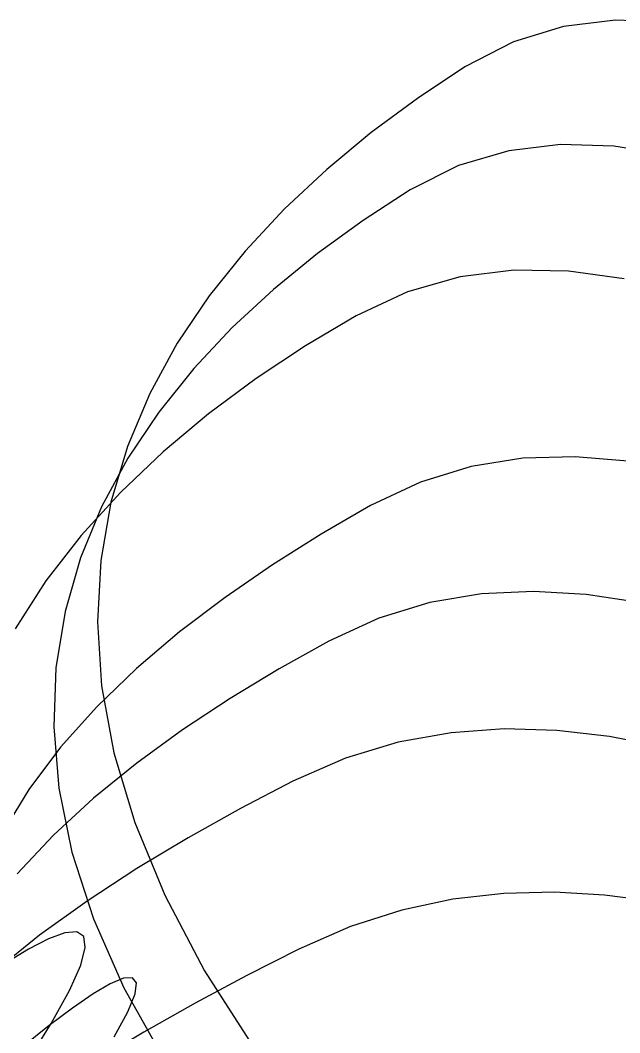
# Model space of a CAD drawing. Extents: x -607 to 1285, y -867 to 355.
# Drawn here: x 629 to 773, y -170.7 to 72.7 of the extents above; entities that cross this region are included whole.
import ezdxf

# ---------------------------------------------------------------- set-up
doc = ezdxf.new("R2010")
doc.units = 0
for name, color, linetype in [('0_10073', 7, 'CONTINUOUS'), ('0_10074', 7, 'CONTINUOUS'), ('0_10075', 7, 'CONTINUOUS'), ('0_10076', 7, 'CONTINUOUS'), ('0_10077', 7, 'CONTINUOUS'), ('0_10078', 7, 'CONTINUOUS'), ('0_10079', 7, 'CONTINUOUS'), ('0_10080', 7, 'CONTINUOUS'), ('0_10081', 7, 'CONTINUOUS'), ('0_10082', 7, 'CONTINUOUS'), ('0_10083', 7, 'CONTINUOUS'), ('0_10084', 7, 'CONTINUOUS'), ('0_10085', 7, 'CONTINUOUS'), ('0_10086', 7, 'CONTINUOUS'), ('0_10177', 7, 'CONTINUOUS'), ('0_10178', 7, 'CONTINUOUS'), ('0_10179', 7, 'CONTINUOUS'), ('0_10180', 7, 'CONTINUOUS'), ('0_10181', 7, 'CONTINUOUS'), ('0_10182', 7, 'CONTINUOUS'), ('0_10183', 7, 'CONTINUOUS'), ('0_10184', 7, 'CONTINUOUS'), ('0_10185', 7, 'CONTINUOUS'), ('0_10186', 7, 'CONTINUOUS'), ('0_10187', 7, 'CONTINUOUS'), ('0_10188', 7, 'CONTINUOUS'), ('0_10189', 7, 'CONTINUOUS'), ('0_10190', 7, 'CONTINUOUS'), ('0_10191', 7, 'CONTINUOUS'), ('0_10192', 7, 'CONTINUOUS'), ('0_10193', 7, 'CONTINUOUS'), ('0_10194', 7, 'CONTINUOUS'), ('0_10195', 7, 'CONTINUOUS'), ('0_10196', 7, 'CONTINUOUS'), ('0_10197', 7, 'CONTINUOUS'), ('0_10198', 7, 'CONTINUOUS'), ('0_10199', 7, 'CONTINUOUS'), ('0_10281', 7, 'CONTINUOUS'), ('0_10282', 7, 'CONTINUOUS'), ('0_10283', 7, 'CONTINUOUS'), ('0_10284', 7, 'CONTINUOUS'), ('0_10285', 7, 'CONTINUOUS'), ('0_10286', 7, 'CONTINUOUS'), ('0_10287', 7, 'CONTINUOUS'), ('0_10288', 7, 'CONTINUOUS'), ('0_10289', 7, 'CONTINUOUS'), ('0_10290', 7, 'CONTINUOUS'), ('0_10291', 7, 'CONTINUOUS'), ('0_10292', 7, 'CONTINUOUS'), ('0_10293', 7, 'CONTINUOUS'), ('0_10294', 7, 'CONTINUOUS'), ('0_10295', 7, 'CONTINUOUS'), ('0_10296', 7, 'CONTINUOUS'), ('0_10297', 7, 'CONTINUOUS'), ('0_10298', 7, 'CONTINUOUS'), ('0_10299', 7, 'CONTINUOUS'), ('0_10300', 7, 'CONTINUOUS'), ('0_10301', 7, 'CONTINUOUS'), ('0_10302', 7, 'CONTINUOUS'), ('0_10303', 7, 'CONTINUOUS'), ('0_5674', 7, 'CONTINUOUS'), ('0_5675', 7, 'CONTINUOUS'), ('0_5676', 7, 'CONTINUOUS'), ('0_5677', 7, 'CONTINUOUS'), ('0_5678', 7, 'CONTINUOUS'), ('0_5679', 7, 'CONTINUOUS'), ('0_5680', 7, 'CONTINUOUS'), ('0_5681', 7, 'CONTINUOUS'), ('0_5682', 7, 'CONTINUOUS'), ('0_5683', 7, 'CONTINUOUS'), ('0_5780', 7, 'CONTINUOUS'), ('0_5781', 7, 'CONTINUOUS'), ('0_5782', 7, 'CONTINUOUS'), ('0_5783', 7, 'CONTINUOUS'), ('0_5784', 7, 'CONTINUOUS'), ('0_5785', 7, 'CONTINUOUS'), ('0_5786', 7, 'CONTINUOUS'), ('0_5787', 7, 'CONTINUOUS'), ('0_5788', 7, 'CONTINUOUS'), ('0_5789', 7, 'CONTINUOUS'), ('0_9656', 7, 'CONTINUOUS'), ('0_9657', 7, 'CONTINUOUS'), ('0_9658', 7, 'CONTINUOUS'), ('0_9659', 7, 'CONTINUOUS'), ('0_9660', 7, 'CONTINUOUS'), ('0_9661', 7, 'CONTINUOUS'), ('0_9662', 7, 'CONTINUOUS'), ('0_9663', 7, 'CONTINUOUS'), ('0_9664', 7, 'CONTINUOUS'), ('0_9665', 7, 'CONTINUOUS'), ('0_9666', 7, 'CONTINUOUS'), ('0_9667', 7, 'CONTINUOUS'), ('0_9759', 7, 'CONTINUOUS'), ('0_9760', 7, 'CONTINUOUS'), ('0_9761', 7, 'CONTINUOUS'), ('0_9762', 7, 'CONTINUOUS'), ('0_9763', 7, 'CONTINUOUS'), ('0_9764', 7, 'CONTINUOUS'), ('0_9765', 7, 'CONTINUOUS'), ('0_9766', 7, 'CONTINUOUS'), ('0_9767', 7, 'CONTINUOUS'), ('0_9768', 7, 'CONTINUOUS'), ('0_9769', 7, 'CONTINUOUS'), ('0_9770', 7, 'CONTINUOUS'), ('0_9771', 7, 'CONTINUOUS'), ('0_9772', 7, 'CONTINUOUS'), ('0_9864', 7, 'CONTINUOUS'), ('0_9865', 7, 'CONTINUOUS'), ('0_9866', 7, 'CONTINUOUS'), ('0_9867', 7, 'CONTINUOUS'), ('0_9868', 7, 'CONTINUOUS'), ('0_9869', 7, 'CONTINUOUS'), ('0_9870', 7, 'CONTINUOUS'), ('0_9871', 7, 'CONTINUOUS'), ('0_9872', 7, 'CONTINUOUS'), ('0_9873', 7, 'CONTINUOUS'), ('0_9874', 7, 'CONTINUOUS'), ('0_9875', 7, 'CONTINUOUS'), ('0_9876', 7, 'CONTINUOUS'), ('0_9877', 7, 'CONTINUOUS'), ('0_9969', 7, 'CONTINUOUS'), ('0_9970', 7, 'CONTINUOUS'), ('0_9971', 7, 'CONTINUOUS'), ('0_9972', 7, 'CONTINUOUS'), ('0_9973', 7, 'CONTINUOUS'), ('0_9974', 7, 'CONTINUOUS'), ('0_9975', 7, 'CONTINUOUS'), ('0_9976', 7, 'CONTINUOUS'), ('0_9977', 7, 'CONTINUOUS'), ('0_9978', 7, 'CONTINUOUS'), ('0_9979', 7, 'CONTINUOUS'), ('0_9980', 7, 'CONTINUOUS'), ('0_9981', 7, 'CONTINUOUS'), ('0_9982', 7, 'CONTINUOUS'), ('0_9983', 7, 'CONTINUOUS')]:
    doc.layers.add(name, color=color, linetype=linetype)

msp = doc.modelspace()

# ---------------------------------------------------------------- linework, layer by layer
at = {"layer": '0_10073'}
msp.add_polyline3d([(774.0358, 10.4933, -3097.793), (760.7095, 12.3479, -3112.8193)], dxfattribs=at)
at = {"layer": '0_10074'}
msp.add_polyline3d([(760.7095, 12.3479, -3112.8193), (747.5642, 12.5725, -3127.03)], dxfattribs=at)
at = {"layer": '0_10075'}
msp.add_polyline3d([(747.5642, 12.5725, -3127.03), (734.641, 10.9847, -3140.3118)], dxfattribs=at)
at = {"layer": '0_10076'}
msp.add_polyline3d([(734.641, 10.9847, -3140.3118), (721.9816, 7.4022, -3152.5503)], dxfattribs=at)
at = {"layer": '0_10077'}
msp.add_polyline3d([(721.9816, 7.4022, -3152.5503), (709.6271, 1.6427, -3163.6316)], dxfattribs=at)
at = {"layer": '0_10078'}
msp.add_polyline3d([(709.6271, 1.6427, -3163.6316), (709.6271, 1.6426, -3163.6316)], dxfattribs=at)
at = {"layer": '0_10079'}
msp.add_polyline3d([(709.6271, 1.6426, -3163.6316), (697.5174, -5.59, -3173.8887)], dxfattribs=at)
at = {"layer": '0_10080'}
msp.add_polyline3d([(697.5174, -5.59, -3173.8887), (685.6598, -13.4633, -3183.631)], dxfattribs=at)
at = {"layer": '0_10081'}
msp.add_polyline3d([(685.6598, -13.4633, -3183.631), (674.1965, -21.967, -3192.7095)], dxfattribs=at)
at = {"layer": '0_10082'}
msp.add_polyline3d([(674.1965, -21.967, -3192.7095), (663.2699, -31.0912, -3200.9749)], dxfattribs=at)
at = {"layer": '0_10083'}
msp.add_polyline3d([(663.2699, -31.0912, -3200.9749), (653.0224, -40.8259, -3208.2778)], dxfattribs=at)
at = {"layer": '0_10084'}
msp.add_polyline3d([(653.0224, -40.8259, -3208.2778), (643.5963, -51.1609, -3214.4697)], dxfattribs=at)
at = {"layer": '0_10085'}
msp.add_polyline3d([(643.5963, -51.1609, -3214.4697), (635.1339, -62.0864, -3219.401)], dxfattribs=at)
at = {"layer": '0_10086'}
msp.add_polyline3d([(635.1339, -62.0864, -3219.401), (627.7776, -73.592, -3222.9226)], dxfattribs=at)
at = {"layer": '0_10177'}
msp.add_polyline3d([(784.5987, 40.3395, -3085.2852), (771.5437, 42.418, -3099.7222)], dxfattribs=at)
at = {"layer": '0_10178'}
msp.add_polyline3d([(771.5437, 42.418, -3099.7222), (758.7671, 42.8018, -3113.2761)], dxfattribs=at)
at = {"layer": '0_10179'}
msp.add_polyline3d([(758.7671, 42.8018, -3113.2761), (746.3204, 41.3011, -3125.8262)], dxfattribs=at)
at = {"layer": '0_10180'}
msp.add_polyline3d([(746.3204, 41.3011, -3125.8262), (734.2556, 37.7262, -3137.2524)], dxfattribs=at)
at = {"layer": '0_10181'}
msp.add_polyline3d([(734.2556, 37.7262, -3137.2524), (722.6241, 31.887, -3147.4338)], dxfattribs=at)
at = {"layer": '0_10182'}
msp.add_polyline3d([(722.6241, 31.887, -3147.4338), (722.624, 31.8865, -3147.4338)], dxfattribs=at)
at = {"layer": '0_10183'}
msp.add_polyline3d([(722.624, 31.8865, -3147.4338), (711.3379, 24.5403, -3156.727)], dxfattribs=at)
at = {"layer": '0_10184'}
msp.add_polyline3d([(711.3379, 24.5403, -3156.727), (700.3637, 16.5717, -3165.476)], dxfattribs=at)
at = {"layer": '0_10185'}
msp.add_polyline3d([(700.3637, 16.5717, -3165.476), (689.8341, 7.9808, -3173.541)], dxfattribs=at)
at = {"layer": '0_10186'}
msp.add_polyline3d([(689.8341, 7.9808, -3173.541), (679.882, -1.2307, -3180.7827)], dxfattribs=at)
at = {"layer": '0_10187'}
msp.add_polyline3d([(679.882, -1.2307, -3180.7827), (670.6403, -11.0626, -3187.0625)], dxfattribs=at)
at = {"layer": '0_10188'}
msp.add_polyline3d([(670.6403, -11.0626, -3187.0625), (662.2417, -21.5139, -3192.2402)], dxfattribs=at)
at = {"layer": '0_10189'}
msp.add_polyline3d([(662.2417, -21.5139, -3192.2402), (654.8192, -32.5839, -3196.1775)], dxfattribs=at)
at = {"layer": '0_10190'}
msp.add_polyline3d([(654.8192, -32.5839, -3196.1775), (648.5056, -44.2717, -3198.7344)], dxfattribs=at)
at = {"layer": '0_10191'}
msp.add_polyline3d([(648.5056, -44.2717, -3198.7344), (643.4338, -56.5765, -3199.7717)], dxfattribs=at)
at = {"layer": '0_10192'}
msp.add_polyline3d([(643.4338, -56.5765, -3199.7717), (639.7367, -69.4977, -3199.1506)], dxfattribs=at)
at = {"layer": '0_10193'}
msp.add_polyline3d([(639.7367, -69.4977, -3199.1506), (637.5469, -83.0343, -3196.7314)], dxfattribs=at)
at = {"layer": '0_10194'}
msp.add_polyline3d([(637.5469, -83.0343, -3196.7314), (636.9976, -97.1857, -3192.375)], dxfattribs=at)
at = {"layer": '0_10195'}
msp.add_polyline3d([(636.9976, -97.1857, -3192.375), (638.2215, -111.9509, -3185.9421)], dxfattribs=at)
at = {"layer": '0_10196'}
msp.add_polyline3d([(638.2215, -111.9509, -3185.9421), (641.3514, -127.3293, -3177.2935)], dxfattribs=at)
at = {"layer": '0_10197'}
msp.add_polyline3d([(641.3514, -127.3293, -3177.2935), (646.5203, -143.32, -3166.2896)], dxfattribs=at)
at = {"layer": '0_10198'}
msp.add_polyline3d([(646.5203, -143.32, -3166.2896), (653.861, -159.9222, -3152.7915)], dxfattribs=at)
at = {"layer": '0_10199'}
msp.add_polyline3d([(653.861, -159.9222, -3152.7915), (663.5063, -177.1351, -3136.6597)], dxfattribs=at)
at = {"layer": '0_10281'}
msp.add_polyline3d([(784.6843, 72.1921, -3082.8484), (771.9475, 72.6646, -3096.0835)], dxfattribs=at)
at = {"layer": '0_10282'}
msp.add_polyline3d([(771.9475, 72.6646, -3096.0835), (759.5166, 71.1666, -3108.3794)], dxfattribs=at)
at = {"layer": '0_10283'}
msp.add_polyline3d([(759.5166, 71.1666, -3108.3794), (747.4404, 67.4998, -3119.6226)], dxfattribs=at)
at = {"layer": '0_10284'}
msp.add_polyline3d([(747.4404, 67.4998, -3119.6226), (735.7683, 61.4656, -3129.7)], dxfattribs=at)
at = {"layer": '0_10285'}
msp.add_polyline3d([(735.7683, 61.4656, -3129.7), (735.7683, 61.4656, -3129.6997)], dxfattribs=at)
at = {"layer": '0_10286'}
msp.add_polyline3d([(735.7683, 61.4656, -3129.6997), (724.4011, 53.8705, -3138.9688)], dxfattribs=at)
at = {"layer": '0_10287'}
msp.add_polyline3d([(724.4011, 53.8705, -3138.9688), (713.2997, 45.6505, -3147.766)], dxfattribs=at)
at = {"layer": '0_10288'}
msp.add_polyline3d([(713.2997, 45.6505, -3147.766), (702.6034, 36.8011, -3155.948)], dxfattribs=at)
at = {"layer": '0_10289'}
msp.add_polyline3d([(702.6034, 36.8011, -3155.948), (692.4509, 27.3174, -3163.3696)], dxfattribs=at)
at = {"layer": '0_10290'}
msp.add_polyline3d([(692.4509, 27.3174, -3163.3696), (682.9816, 17.1947, -3169.887)], dxfattribs=at)
at = {"layer": '0_10291'}
msp.add_polyline3d([(682.9816, 17.1947, -3169.887), (674.3346, 6.4283, -3175.3555)], dxfattribs=at)
at = {"layer": '0_10292'}
msp.add_polyline3d([(674.3346, 6.4283, -3175.3555), (666.6487, -4.9866, -3179.6304)], dxfattribs=at)
at = {"layer": '0_10293'}
msp.add_polyline3d([(666.6487, -4.9866, -3179.6304), (660.0633, -17.0547, -3182.5679)], dxfattribs=at)
at = {"layer": '0_10294'}
msp.add_polyline3d([(660.0633, -17.0547, -3182.5679), (654.7173, -29.7806, -3184.0232)], dxfattribs=at)
at = {"layer": '0_10295'}
msp.add_polyline3d([(654.7173, -29.7806, -3184.0232), (650.7498, -43.1696, -3183.852)], dxfattribs=at)
at = {"layer": '0_10296'}
msp.add_polyline3d([(650.7498, -43.1696, -3183.852), (648.2999, -57.2255, -3181.9102)], dxfattribs=at)
at = {"layer": '0_10297'}
msp.add_polyline3d([(648.2999, -57.2255, -3181.9102), (647.5068, -71.9536, -3178.053)], dxfattribs=at)
at = {"layer": '0_10298'}
msp.add_polyline3d([(647.5068, -71.9536, -3178.053), (648.5095, -87.3588, -3172.1362)], dxfattribs=at)
at = {"layer": '0_10299'}
msp.add_polyline3d([(648.5095, -87.3588, -3172.1362), (651.447, -103.4454, -3164.0154)], dxfattribs=at)
at = {"layer": '0_10300'}
msp.add_polyline3d([(651.447, -103.4454, -3164.0154), (656.4586, -120.2184, -3153.5461)], dxfattribs=at)
at = {"layer": '0_10301'}
msp.add_polyline3d([(656.4586, -120.2184, -3153.5461), (663.6831, -137.6823, -3140.5842)], dxfattribs=at)
at = {"layer": '0_10302'}
msp.add_polyline3d([(663.6831, -137.6823, -3140.5842), (673.2599, -155.842, -3124.985)], dxfattribs=at)
at = {"layer": '0_10303'}
msp.add_polyline3d([(673.2599, -155.842, -3124.985), (685.3279, -174.7023, -3106.6042)], dxfattribs=at)
at = {"layer": '0_5674'}
msp.add_polyline3d([(630.1088, -178.5676, -2653.509), (636.3995, -168.5145, -2630.1191)], dxfattribs=at)
at = {"layer": '0_5675'}
msp.add_polyline3d([(636.3995, -168.5145, -2630.1191), (640.817, -160.5341, -2607.2073)], dxfattribs=at)
at = {"layer": '0_5676'}
msp.add_polyline3d([(640.817, -160.5341, -2607.2073), (643.4999, -154.483, -2584.807)], dxfattribs=at)
at = {"layer": '0_5677'}
msp.add_polyline3d([(643.4999, -154.483, -2584.807), (644.5866, -150.218, -2562.9521)], dxfattribs=at)
at = {"layer": '0_5678'}
msp.add_polyline3d([(644.5866, -150.218, -2562.9521), (644.2156, -147.5955, -2541.6763)], dxfattribs=at)
at = {"layer": '0_5679'}
msp.add_polyline3d([(644.2156, -147.5955, -2541.6763), (642.5253, -146.472, -2521.0134)], dxfattribs=at)
at = {"layer": '0_5680'}
msp.add_polyline3d([(642.5253, -146.472, -2521.0134), (639.6543, -146.7044, -2500.9973)], dxfattribs=at)
at = {"layer": '0_5681'}
msp.add_polyline3d([(639.6543, -146.7044, -2500.9973), (635.7408, -148.1489, -2481.6616)], dxfattribs=at)
at = {"layer": '0_5682'}
msp.add_polyline3d([(635.7408, -148.1489, -2481.6616), (630.9234, -150.6625, -2463.0403)], dxfattribs=at)
at = {"layer": '0_5683'}
msp.add_polyline3d([(630.9234, -150.6625, -2463.0403), (625.3405, -154.1016, -2445.167)], dxfattribs=at)
at = {"layer": '0_5780'}
msp.add_polyline3d([(651.5248, -171.6935, -2593.8794), (654.8129, -165.6838, -2571.736)], dxfattribs=at)
at = {"layer": '0_5781'}
msp.add_polyline3d([(654.8129, -165.6838, -2571.736), (656.5595, -161.3997, -2550.1797)], dxfattribs=at)
at = {"layer": '0_5782'}
msp.add_polyline3d([(656.5595, -161.3997, -2550.1797), (656.8873, -158.7134, -2529.2476)], dxfattribs=at)
at = {"layer": '0_5783'}
msp.add_polyline3d([(656.8873, -158.7134, -2529.2476), (655.9186, -157.4971, -2508.9775)], dxfattribs=at)
at = {"layer": '0_5784'}
msp.add_polyline3d([(655.9186, -157.4971, -2508.9775), (653.7763, -157.6232, -2489.4067)], dxfattribs=at)
at = {"layer": '0_5785'}
msp.add_polyline3d([(653.7763, -157.6232, -2489.4067), (650.5825, -158.9636, -2470.573)], dxfattribs=at)
at = {"layer": '0_5786'}
msp.add_polyline3d([(650.5825, -158.9636, -2470.573), (646.4599, -161.3907, -2452.5137)], dxfattribs=at)
at = {"layer": '0_5787'}
msp.add_polyline3d([(646.4599, -161.3907, -2452.5137), (641.5312, -164.7767, -2435.2664)], dxfattribs=at)
at = {"layer": '0_5788'}
msp.add_polyline3d([(641.5312, -164.7767, -2435.2664), (635.9186, -168.9938, -2418.8684)], dxfattribs=at)
at = {"layer": '0_5789'}
msp.add_polyline3d([(635.9186, -168.9938, -2418.8684), (629.7448, -173.9143, -2403.3574)], dxfattribs=at)
at = {"layer": '0_9656'}
msp.add_polyline3d([(781.2982, -139.2018, -3059.3252), (769.3387, -137.6443, -3074.312)], dxfattribs=at)
at = {"layer": '0_9657'}
msp.add_polyline3d([(769.3387, -137.6443, -3074.312), (757.2799, -136.9475, -3088.9678)], dxfattribs=at)
at = {"layer": '0_9658'}
msp.add_polyline3d([(757.2799, -136.9475, -3088.9678), (745.1331, -137.2318, -3103.2163)], dxfattribs=at)
at = {"layer": '0_9659'}
msp.add_polyline3d([(745.1331, -137.2318, -3103.2163), (732.9092, -138.6183, -3116.9814)], dxfattribs=at)
at = {"layer": '0_9660'}
msp.add_polyline3d([(732.9092, -138.6183, -3116.9814), (720.6195, -141.2278, -3130.1873)], dxfattribs=at)
at = {"layer": '0_9661'}
msp.add_polyline3d([(720.6195, -141.2278, -3130.1873), (708.2748, -145.181, -3142.7573)], dxfattribs=at)
at = {"layer": '0_9662'}
msp.add_polyline3d([(708.2748, -145.181, -3142.7573), (695.8864, -150.5989, -3154.6157)], dxfattribs=at)
at = {"layer": '0_9663'}
msp.add_polyline3d([(695.8864, -150.5989, -3154.6157), (695.8863, -150.599, -3154.6157)], dxfattribs=at)
at = {"layer": '0_9664'}
msp.add_polyline3d([(695.8863, -150.599, -3154.6157), (683.4231, -156.9465, -3166.078)], dxfattribs=at)
at = {"layer": '0_9665'}
msp.add_polyline3d([(683.4231, -156.9465, -3166.078), (670.9531, -163.6044, -3177.3865)], dxfattribs=at)
at = {"layer": '0_9666'}
msp.add_polyline3d([(670.9531, -163.6044, -3177.3865), (658.6362, -170.5667, -3188.3547)], dxfattribs=at)
at = {"layer": '0_9667'}
msp.add_polyline3d([(658.6362, -170.5667, -3188.3547), (646.6323, -177.8279, -3198.7964)], dxfattribs=at)
at = {"layer": '0_9759'}
msp.add_polyline3d([(783.1841, -101.955, -3068.725), (770.5666, -99.5083, -3084.4866)], dxfattribs=at)
at = {"layer": '0_9760'}
msp.add_polyline3d([(770.5666, -99.5083, -3084.4866), (757.8992, -98.0398, -3099.8318)], dxfattribs=at)
at = {"layer": '0_9761'}
msp.add_polyline3d([(757.8992, -98.0398, -3099.8318), (745.2009, -97.6882, -3114.6714)], dxfattribs=at)
at = {"layer": '0_9762'}
msp.add_polyline3d([(745.2009, -97.6882, -3114.6714), (732.4911, -98.5924, -3128.9165)], dxfattribs=at)
at = {"layer": '0_9763'}
msp.add_polyline3d([(732.4911, -98.5924, -3128.9165), (719.7891, -100.8909, -3142.477)], dxfattribs=at)
at = {"layer": '0_9764'}
msp.add_polyline3d([(719.7891, -100.8909, -3142.477), (707.1137, -104.7224, -3155.2642)], dxfattribs=at)
at = {"layer": '0_9765'}
msp.add_polyline3d([(707.1137, -104.7224, -3155.2642), (694.4844, -110.2261, -3167.1882)], dxfattribs=at)
at = {"layer": '0_9766'}
msp.add_polyline3d([(694.4844, -110.2261, -3167.1882), (694.4843, -110.2263, -3167.1882)], dxfattribs=at)
at = {"layer": '0_9767'}
msp.add_polyline3d([(694.4843, -110.2263, -3167.1882), (681.8637, -116.8229, -3178.5728)], dxfattribs=at)
at = {"layer": '0_9768'}
msp.add_polyline3d([(681.8637, -116.8229, -3178.5728), (669.3071, -123.8356, -3189.6816)], dxfattribs=at)
at = {"layer": '0_9769'}
msp.add_polyline3d([(669.3071, -123.8356, -3189.6816), (656.9724, -131.256, -3200.337)], dxfattribs=at)
at = {"layer": '0_9770'}
msp.add_polyline3d([(656.9724, -131.256, -3200.337), (645.0174, -139.0756, -3210.36)], dxfattribs=at)
at = {"layer": '0_9771'}
msp.add_polyline3d([(645.0174, -139.0756, -3210.36), (633.6002, -147.2856, -3219.573)], dxfattribs=at)
at = {"layer": '0_9772'}
msp.add_polyline3d([(633.6002, -147.2856, -3219.573), (622.8786, -155.8781, -3227.7969)], dxfattribs=at)
at = {"layer": '0_9864'}
msp.add_polyline3d([(777.6332, -67.2894, -3082.7126), (764.9287, -65.356, -3097.8967)], dxfattribs=at)
at = {"layer": '0_9865'}
msp.add_polyline3d([(764.9287, -65.356, -3097.8967), (752.293, -64.6155, -3112.468)], dxfattribs=at)
at = {"layer": '0_9866'}
msp.add_polyline3d([(752.293, -64.6155, -3112.468), (739.7571, -65.2164, -3126.3247)], dxfattribs=at)
at = {"layer": '0_9867'}
msp.add_polyline3d([(739.7571, -65.2164, -3126.3247), (727.3528, -67.3079, -3139.3643)], dxfattribs=at)
at = {"layer": '0_9868'}
msp.add_polyline3d([(727.3528, -67.3079, -3139.3643), (715.1111, -71.0386, -3151.485)], dxfattribs=at)
at = {"layer": '0_9869'}
msp.add_polyline3d([(715.1111, -71.0386, -3151.485), (703.0637, -76.5574, -3162.5847)], dxfattribs=at)
at = {"layer": '0_9870'}
msp.add_polyline3d([(703.0637, -76.5574, -3162.5847), (703.0636, -76.5576, -3162.5847)], dxfattribs=at)
at = {"layer": '0_9871'}
msp.add_polyline3d([(703.0636, -76.5576, -3162.5847), (691.1559, -83.2428, -3173.0034)], dxfattribs=at)
at = {"layer": '0_9872'}
msp.add_polyline3d([(691.1559, -83.2428, -3173.0034), (679.4094, -90.3705, -3183.042)], dxfattribs=at)
at = {"layer": '0_9873'}
msp.add_polyline3d([(679.4094, -90.3705, -3183.042), (667.9697, -97.9371, -3192.5378)], dxfattribs=at)
at = {"layer": '0_9874'}
msp.add_polyline3d([(667.9697, -97.9371, -3192.5378), (656.9818, -105.9386, -3201.3296)], dxfattribs=at)
at = {"layer": '0_9875'}
msp.add_polyline3d([(656.9818, -105.9386, -3201.3296), (646.5909, -114.3712, -3209.255)], dxfattribs=at)
at = {"layer": '0_9876'}
msp.add_polyline3d([(646.5909, -114.3712, -3209.255), (636.9424, -123.2311, -3216.152)], dxfattribs=at)
at = {"layer": '0_9877'}
msp.add_polyline3d([(636.9424, -123.2311, -3216.152), (628.1814, -132.5143, -3221.8591)], dxfattribs=at)
at = {"layer": '0_9969'}
msp.add_polyline3d([(774.9371, -33.2946, -3090.554), (762.2699, -32.2456, -3104.9226)], dxfattribs=at)
at = {"layer": '0_9970'}
msp.add_polyline3d([(762.2699, -32.2456, -3104.9226), (749.719, -32.6309, -3118.5693)], dxfattribs=at)
at = {"layer": '0_9971'}
msp.add_polyline3d([(749.719, -32.6309, -3118.5693), (737.3177, -34.6099, -3131.391)], dxfattribs=at)
at = {"layer": '0_9972'}
msp.add_polyline3d([(737.3177, -34.6099, -3131.391), (725.0991, -38.3418, -3143.2856)], dxfattribs=at)
at = {"layer": '0_9973'}
msp.add_polyline3d([(725.0991, -38.3418, -3143.2856), (713.0964, -43.9864, -3154.1504)], dxfattribs=at)
at = {"layer": '0_9974'}
msp.add_polyline3d([(713.0964, -43.9864, -3154.1504), (713.0964, -43.9863, -3154.1504)], dxfattribs=at)
at = {"layer": '0_9975'}
msp.add_polyline3d([(713.0964, -43.9863, -3154.1504), (701.2449, -50.8762, -3164.333)], dxfattribs=at)
at = {"layer": '0_9976'}
msp.add_polyline3d([(701.2449, -50.8762, -3164.333), (689.5549, -58.2368, -3174.1428)], dxfattribs=at)
at = {"layer": '0_9977'}
msp.add_polyline3d([(689.5549, -58.2368, -3174.1428), (678.1731, -66.0684, -3183.419)], dxfattribs=at)
at = {"layer": '0_9978'}
msp.add_polyline3d([(678.1731, -66.0684, -3183.419), (667.2457, -74.3701, -3192)], dxfattribs=at)
at = {"layer": '0_9979'}
msp.add_polyline3d([(667.2457, -74.3701, -3192), (656.9191, -83.1421, -3199.7253)], dxfattribs=at)
at = {"layer": '0_9980'}
msp.add_polyline3d([(656.9191, -83.1421, -3199.7253), (647.3397, -92.3838, -3206.4343)], dxfattribs=at)
at = {"layer": '0_9981'}
msp.add_polyline3d([(647.3397, -92.3838, -3206.4343), (638.6539, -102.095, -3211.9658)], dxfattribs=at)
at = {"layer": '0_9982'}
msp.add_polyline3d([(638.6539, -102.095, -3211.9658), (631.0081, -112.2755, -3216.1587)], dxfattribs=at)
at = {"layer": '0_9983'}
msp.add_polyline3d([(631.0081, -112.2755, -3216.1587), (624.5487, -122.9248, -3218.8525)], dxfattribs=at)

doc.saveas('drawing.dxf')
